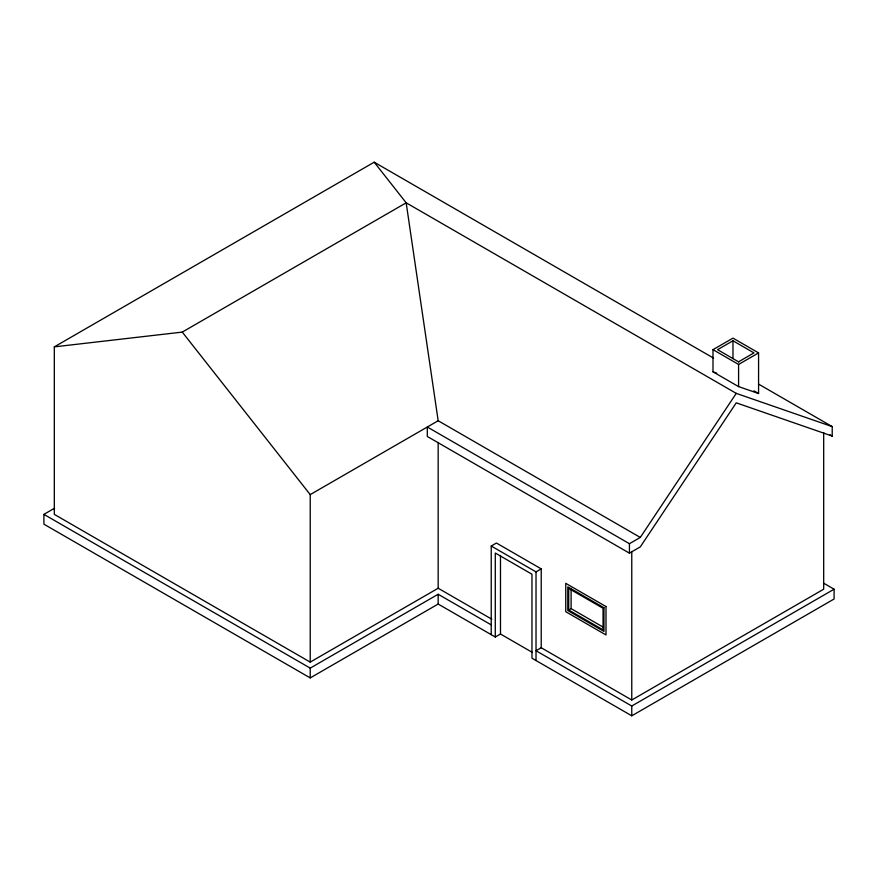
<?xml version="1.0" encoding="UTF-8"?>
<svg xmlns="http://www.w3.org/2000/svg" width="878" height="878" viewBox="0 0 878 878"><rect width="100%" height="100%" fill="white"/><g stroke="black" fill="none" stroke-linecap="round" stroke-linejoin="round"><path stroke-width="1.32" d="M640.292 537.435L736.258 393.377L832.223 426.62L832.223 436.081L736.258 402.837L640.292 546.895L629.427 553.162L427.301 436.465L427.301 427.004L629.427 543.701L640.292 537.435L438.166 420.738L406.174 202.818L374.193 162.189L54.315 346.865L54.315 514.365L310.219 662.111L438.166 588.238L491.779 619.188M54.315 346.865L182.262 332.093L406.174 202.818L736.258 393.377M532.441 652.464L500.482 634.015L495.28 637.011L438.166 604.042L310.219 677.915L43.9 524.166L43.9 514.365L54.557 508.219M310.219 662.111L310.219 494.61L438.166 420.738M712.991 349.663L732.976 338.129L758.57 352.901L758.57 393.52L738.585 386.605L712.991 371.822L712.991 349.663L738.585 364.436L758.57 352.901M738.585 361.791L753.982 352.901L732.976 340.774L717.578 349.663L738.815 361.999M491.23 634.684L491.23 546.028L496.432 543.032L541.221 568.878L541.221 647.745L631.765 700.007L823.685 589.204L823.685 432.525M43.9 514.365L310.219 668.125L438.166 594.252L491.23 624.895M491.23 546.028L536.019 571.885L541.221 568.878M568.703 610.012L603.054 629.844L603.054 608.267L568.703 588.436L568.703 610.012L571.106 608.63L603.076 627.09M541.221 647.745L536.019 650.741L631.765 706.022L834.1 589.204L834.1 598.994L631.765 715.811L531.969 658.204L531.969 574.223L495.28 553.03L495.28 637.011M712.991 371.822L716.744 373.128M374.193 162.189L713.562 358.114M758.647 384.147L832.223 426.62M753.917 390.842L758.57 393.52M830.083 434.851L832.223 436.081M823.432 583.047L834.1 589.204M182.262 332.093L310.219 494.61M738.585 364.436L738.585 386.605M732.976 340.774L732.976 358.63M631.765 551.505L631.765 700.007M631.765 706.022L631.765 715.811M629.427 543.701L629.427 553.162M571.106 588.392L571.106 608.63M536.019 571.885L536.019 660.541M500.482 555.445L500.482 634.015M438.166 442.457L438.166 588.238M438.166 594.252L438.166 604.042M310.219 668.125L310.219 677.915M606.007 606.555L565.75 583.321L565.75 611.714L606.007 634.959L606.007 606.555M603.965 607.741L567.792 586.855L567.792 610.539L603.965 631.414L603.965 607.741"/></g></svg>
